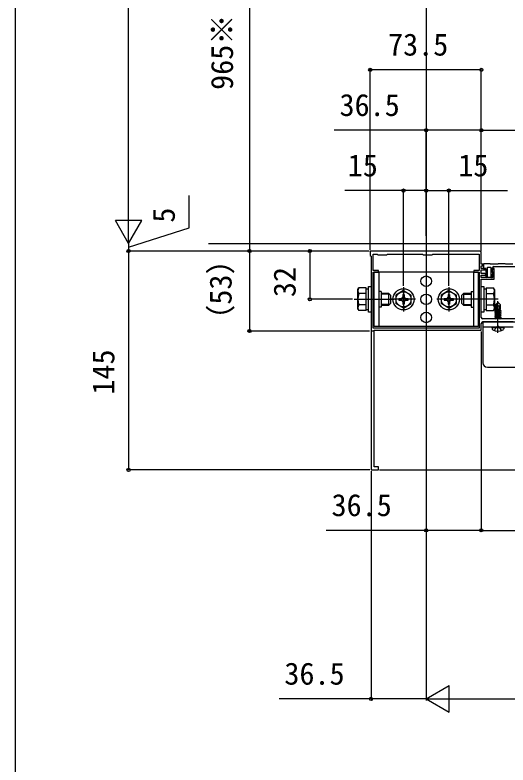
# Model space of a CAD drawing. Units: millimetres, scale not verified. Extents: x -875 to 875, y -1305 to 1298.
# Drawn here: x -875 to -548.6, y -155.6 to 341.1 of the extents above; entities that cross this region are included whole.
import ezdxf
from ezdxf.enums import TextEntityAlignment as Align

# ---------------------------------------------------------------- set-up
doc = ezdxf.new("R2010")
doc.units = ezdxf.units.MM
doc.header["$LTSCALE"] = 8
for name, color, linetype in [('0-3_YKK_11', 7, 'Continuous'), ('0-4_YKK_11E', 7, 'Continuous'), ('0-5_YKK_12', 2, 'Continuous'), ('0-6_YKK_13', 4, 'Continuous'), ('0-8_YKK_D', 6, 'Continuous'), ('0-9_YKK_ZWAK', 7, 'Continuous')]:
    doc.layers.add(name, color=color, linetype=linetype)
doc.styles.add('ＭＳ ゴシック', font='')
doc.styles.get('ＭＳ ゴシック').set_extended_font_data('MS Gothic')

msp = doc.modelspace()

# ---------------------------------------------------------------- linework, layer by layer
at = {"layer": '0-3_YKK_11'}
for points in [[(-567.3, 184.8), (-601.342, 184.8), (-601.525, 184.68), (-602.075, 184.68), (-602.258, 184.8), (-622.342, 184.8), (-622.525, 184.68), (-623.075, 184.68), (-623.258, 184.8), (-631.342, 184.8), (-631.525, 184.68), (-632.075, 184.68), (-632.258, 184.8), (-639.8, 184.8), (-639.8, 181.8), (-639.3, 181.3)], [(-566.3, 140.8), (-566.3, 166.1), (-557.8, 166.1), (-557.8, 173.23), (-558.245, 173.349), (-559, 172.041), (-559, 171.5), (-558.82, 171.225), (-558.7, 171.042), (-558.7, 167.3), (-566.3, 167.3), (-566.3, 168.8), (-563.424, 168.8), (-563.264, 169.188), (-563.876, 169.8), (-566.3, 169.8), (-566.3, 172.3), (-563.3, 172.3), (-563.3, 173.3), (-566.3, 173.3), (-566.3, 175), (-565.3, 175), (-565.3, 176), (-566.3, 176), (-566.3, 183.8)], [(-639.3, 181.3), (-639.3, 39.8), (-634.3, 39.8), (-634.3, 41.8), (-637.3, 41.8), (-637.3, 132.3), (-566.3, 132.3), (-566.3, 136.8)], [(-545.45, 176), (-550.15, 176), (-550.45, 176.3), (-555.15, 176.3), (-555.45, 176), (-560.15, 176), (-560.45, 176.3), (-564.8, 176.3), (-564.8, 173.3), (-563.3, 173.3), (-563.3, 167.876), (-562.67, 167.246), (-562.3, 167.4), (-562.3, 174), (-559.9, 174), (-559.9, 167.3), (-558.9, 167.3), (-558.9, 169.454), (-558.7, 169.8), (-558.7, 170.4), (-558.82, 170.64), (-558.9, 170.8), (-558.9, 173.5)], [(-557.9, 174.5), (-531.3, 174.5)], [(-565.3, 137.8), (-522.8, 137.8), (-522.8, 139.8), (-565.3, 139.8)]]:
    msp.add_lwpolyline(points, dxfattribs=at)
msp.add_lwpolyline([(-567.8, 133.8), (-637.8, 133.8), (-637.8, 170.8), (-634.3, 170.8), (-634.3, 171.8), (-637.8, 171.8), (-637.8, 182.8), (-635.3, 182.8), (-634.8, 182.3), (-628.8, 182.3), (-628.3, 182.8), (-605.3, 182.8), (-604.8, 182.3), (-598.8, 182.3), (-598.3, 182.8), (-567.8, 182.8), (-567.8, 171.8), (-571.3, 171.8), (-571.3, 170.8), (-567.8, 170.8)], close=True, dxfattribs=at)
for centre, start, end in [((-567.3, 183.8), 0.00001, 89.99999), ((-557.9, 173.5), 90.00001, 179.99999), ((-565.3, 140.8), 180.00001, 269.99999), ((-565.3, 136.8), 90.00001, 179.99999)]:
    msp.add_arc(centre, 1, start, end, dxfattribs=at)
at = {"layer": '0-4_YKK_11E'}
msp.add_line((-637.3, 131.8), (-639.3, 131.8), dxfattribs=at)
at = {"layer": '0-5_YKK_12'}
for p, q in [((-602.8, 626.8), (-602.8, 22.8)), ((-746.88, 189.8), (734.7, 189.8)), ((-617.8, 160.8), (-617.8, 144.8)), ((-587.8, 160.8), (-587.8, 144.8)), ((-609.8, 152.8), (-625.8, 152.8)), ((-579.8, 152.8), (-595.8, 152.8))]:
    msp.add_line(p, q, dxfattribs=at)
at = {"layer": '0-6_YKK_13'}
for p, q in [((-637.3, 134.8), (-637.3, 170.8)), ((-568.3, 170.8), (-637.3, 170.8)), ((-634.1, 170.8), (-634.1, 134.8)), ((-571.5, 170.8), (-571.5, 134.8)), ((-648, 159.3), (-647.419, 160.306)), ((-648, 146.3), (-648, 159.3)), ((-642.5, 160.306), (-647.419, 160.306)), ((-642.5, 145.294), (-642.5, 160.306)), ((-642.5, 159.85), (-640.9, 159.85)), ((-564.7, 159.85), (-563.1, 159.85)), ((-563.1, 160.306), (-558.181, 160.306)), ((-563.1, 160.306), (-563.1, 145.294)), ((-557.6, 159.3), (-558.181, 160.306)), ((-557.6, 159.3), (-557.6, 146.3)), ((-642.5, 156.553), (-647.419, 156.553)), ((-642.5, 148.8), (-642.5, 156.8)), ((-632.5, 158), (-634.1, 158)), ((-632.5, 158), (-632.5, 147.6)), ((-632.5, 156.8), (-627.7, 156.8)), ((-627.052, 156.152), (-632.5, 156.152)), ((-627.7, 156.8), (-627.7, 148.8)), ((-626.5, 155.6), (-627.7, 156.8)), ((-626.5, 155.6), (-626.5, 150)), ((-617.8, 158.55), (-622.8, 155.663)), ((-622.8, 155.663), (-622.8, 149.937)), ((-618.3, 155.95), (-618.3, 154.3)), ((-617.3, 155.95), (-618.3, 155.95)), ((-617.8, 158.55), (-612.8, 155.663)), ((-617.3, 155.95), (-617.3, 154.3)), ((-612.8, 149.937), (-612.8, 155.663)), ((-587.8, 158.55), (-592.8, 155.663)), ((-592.8, 155.663), (-592.8, 149.937)), ((-588.3, 155.95), (-588.3, 154.3)), ((-587.3, 155.95), (-588.3, 155.95)), ((-587.8, 158.55), (-582.8, 155.663)), ((-587.3, 155.95), (-587.3, 154.3)), ((-582.8, 149.937), (-582.8, 155.663)), ((-579.1, 155.6), (-577.9, 156.8)), ((-579.1, 150), (-579.1, 155.6)), ((-578.548, 156.152), (-573.1, 156.152)), ((-577.9, 156.8), (-573.1, 156.8)), ((-577.9, 148.8), (-577.9, 156.8)), ((-573.1, 158), (-573.1, 147.6)), ((-573.1, 158), (-571.5, 158)), ((-563.1, 156.8), (-563.1, 148.8)), ((-563.1, 156.553), (-558.181, 156.553)), ((-650.5, 152.8), (-624, 152.8)), ((-642.5, 149.047), (-647.419, 149.047)), ((-627.052, 149.448), (-632.5, 149.448)), ((-626.5, 150), (-627.7, 148.8)), ((-617.8, 147.05), (-622.8, 149.937)), ((-620.95, 153.3), (-619.3, 153.3)), ((-620.95, 153.3), (-620.95, 152.3)), ((-620.95, 152.3), (-619.3, 152.3)), ((-618.3, 151.3), (-618.3, 149.65)), ((-618.3, 149.65), (-617.3, 149.65)), ((-617.8, 147.05), (-612.8, 149.937)), ((-617.3, 151.3), (-617.3, 149.65)), ((-616.3, 153.3), (-614.65, 153.3)), ((-616.3, 152.3), (-614.65, 152.3)), ((-614.65, 152.3), (-614.65, 153.3)), ((-587.8, 147.05), (-592.8, 149.937)), ((-590.95, 153.3), (-589.3, 153.3)), ((-590.95, 153.3), (-590.95, 152.3)), ((-590.95, 152.3), (-589.3, 152.3)), ((-588.3, 151.3), (-588.3, 149.65)), ((-588.3, 149.65), (-587.3, 149.65)), ((-587.8, 147.05), (-582.8, 149.937)), ((-587.3, 151.3), (-587.3, 149.65)), ((-586.3, 153.3), (-584.65, 153.3)), ((-586.3, 152.3), (-584.65, 152.3)), ((-584.65, 152.3), (-584.65, 153.3)), ((-555.1, 152.8), (-581.6, 152.8)), ((-579.1, 150), (-577.9, 148.8)), ((-578.548, 149.448), (-573.1, 149.448)), ((-563.1, 149.047), (-558.181, 149.047)), ((-555.45, 150.6), (-557, 149.05)), ((-557, 146.081), (-557, 149.05)), ((-557, 149.05), (-556.7, 148.926)), ((-556.7, 148.926), (-555.45, 150.176)), ((-556.632, 144.477), (-555.45, 150.176)), ((-555.15, 150.6), (-555.45, 150.6)), ((-555.45, 150.176), (-555.45, 150.6)), ((-555.3, 130.7), (-555.3, 151.6)), ((-555.3, 148.978), (-555.3, 150.6)), ((-555.3, 148.978), (-555.15, 150.6)), ((-555.15, 150.6), (-553.6, 149.05)), ((-554.557, 148.247), (-553.6, 149.05)), ((-553.6, 146.2), (-553.6, 149.05)), ((-648, 146.3), (-647.419, 145.294)), ((-642.5, 145.294), (-647.419, 145.294)), ((-640.9, 145.75), (-642.5, 145.75)), ((-632.5, 147.6), (-634.1, 147.6)), ((-627.7, 148.8), (-632.5, 148.8)), ((-573.1, 148.8), (-577.9, 148.8)), ((-573.1, 147.6), (-571.5, 147.6)), ((-563.1, 145.75), (-564.7, 145.75)), ((-563.1, 145.294), (-558.181, 145.294)), ((-557.6, 146.3), (-558.181, 145.294)), ((-557.4, 144.45), (-556.687, 144.569)), ((-556.632, 144.478), (-557.4, 144.35)), ((-557.4, 144.35), (-557.4, 144.45)), ((-557.4, 144.35), (-556.85, 144.032)), ((-557.3, 145.908), (-557, 146.081)), ((-557.3, 145.908), (-556.7, 146.024)), ((-557.3, 145.692), (-557.3, 145.908)), ((-557.3, 145.692), (-556.7, 145.791)), ((-557.3, 145.692), (-556.85, 145.432)), ((-557, 146.2), (-556.7, 146.2)), ((-556.85, 145.432), (-556.697, 145.467)), ((-556.85, 144.768), (-556.85, 145.432)), ((-556.85, 144.032), (-553.75, 144.732)), ((-556.7, 144.648), (-556.7, 148.926)), ((-553.2, 145.05), (-556.226, 144.546)), ((-556.21, 144.593), (-555.3, 148.978)), ((-556.198, 144.65), (-553.2, 145.15)), ((-556.14, 144.928), (-553.75, 145.468)), ((-555.995, 145.625), (-553.75, 146.132)), ((-555.935, 145.917), (-554.217, 146.2)), ((-555.88, 146.184), (-555.796, 146.2)), ((-555.876, 146.2), (-553.6, 146.2)), ((-553.6, 146.2), (-553.75, 146.132)), ((-553.75, 145.468), (-553.75, 146.132)), ((-553.2, 145.15), (-553.75, 145.468)), ((-553.2, 145.05), (-553.75, 144.732)), ((-553.75, 144.068), (-553.75, 144.732)), ((-553.2, 143.75), (-553.75, 144.068)), ((-553.2, 145.05), (-553.2, 145.15)), ((-557.4, 143.05), (-553.2, 143.75)), ((-553.2, 143.65), (-557.4, 142.95)), ((-557.4, 142.95), (-557.4, 143.05)), ((-557.4, 142.95), (-556.85, 142.632)), ((-557.4, 141.65), (-553.2, 142.35)), ((-553.2, 142.25), (-557.4, 141.55)), ((-557.4, 141.55), (-557.4, 141.65)), ((-557.4, 141.55), (-556.85, 141.232)), ((-557.4, 140.25), (-553.2, 140.95)), ((-553.2, 140.85), (-557.4, 140.15)), ((-557.4, 140.15), (-557.4, 140.25)), ((-557.4, 140.15), (-556.85, 139.832)), ((-556.85, 143.368), (-556.85, 144.032)), ((-556.85, 142.632), (-553.75, 143.332)), ((-556.85, 141.968), (-556.85, 142.632)), ((-556.85, 141.232), (-553.75, 141.932)), ((-556.85, 140.568), (-556.85, 141.232)), ((-556.85, 139.832), (-553.75, 140.532)), ((-556.85, 139.8), (-556.85, 139.832)), ((-554.049, 139.8), (-553.75, 139.868)), ((-553.2, 143.65), (-553.75, 143.332)), ((-553.75, 142.668), (-553.75, 143.332)), ((-553.2, 142.35), (-553.75, 142.668)), ((-553.2, 142.25), (-553.75, 141.932)), ((-553.75, 141.268), (-553.75, 141.932)), ((-553.2, 140.95), (-553.75, 141.268)), ((-553.2, 140.85), (-553.75, 140.532)), ((-553.75, 139.868), (-553.75, 140.532)), ((-553.633, 139.8), (-553.75, 139.868)), ((-553.2, 143.65), (-553.2, 143.75)), ((-553.2, 142.25), (-553.2, 142.35)), ((-553.2, 140.85), (-553.2, 140.95)), ((-565.3, 137.8), (-565.3, 110.8)), ((-545.3, 137.8), (-565.3, 137.8)), ((-565.3, 134.6), (-545.3, 134.6)), ((-559.3, 134.1), (-559.212, 134.6)), ((-559.212, 134.6), (-551.388, 134.6)), ((-551.3, 134.1), (-551.388, 134.6)), ((-559.3, 134.1), (-559.159, 133.298)), ((-559.3, 134.1), (-551.3, 134.1)), ((-551.3, 134.1), (-551.441, 133.298))]:
    msp.add_line(p, q, dxfattribs=at)
for points in [[(-568.3, 170.8), (-568.3, 134.8), (-637.3, 134.8)], [(-557.4, 144.45), (-556.85, 144.768), (-556.7, 144.801)], [(-557.4, 143.05), (-556.85, 143.368), (-553.75, 144.068)], [(-555.3, 148.978), (-554.557, 148.247), (-554.4, 146.2)], [(-557.4, 141.65), (-556.85, 141.968), (-553.75, 142.668)], [(-557.4, 140.25), (-556.85, 140.568), (-553.75, 141.268)], [(-557.6, 132.121), (-556.445, 134.437), (-555.3, 135.046)], [(-553, 132.121), (-554.155, 134.437), (-555.3, 135.046)], [(-562.3, 107.8), (-501.825, 107.8), (-488.3, 107.8)]]:
    msp.add_lwpolyline(points, dxfattribs=at)
for points in [[(-639.3, 161.3), (-639.3, 144.3), (-640.9, 144.3), (-640.9, 161.3)], [(-566.3, 144.3), (-566.3, 161.3), (-564.7, 161.3), (-564.7, 144.3)]]:
    msp.add_lwpolyline(points, close=True, dxfattribs=at)
for centre, radius in [((-602.8, 164.8), 3.5), ((-617.8, 152.8), 7), ((-587.8, 152.8), 7), ((-617.8, 152.8), 5), ((-602.8, 152.8), 3.5), ((-587.8, 152.8), 5), ((-602.8, 140.8), 3.5)]:
    msp.add_circle(centre, radius, dxfattribs=at)
for centre, radius, start, end in [((-644.677, 158.429), 3.323, 145.61575, 214.38425), ((-560.923, 158.429), 3.323, 325.61575, 34.38425), ((-635.581, 152.8), 12.419, 162.41205, 197.58795), ((-619.3, 154.3), 1, 270, 0), ((-616.3, 154.3), 1, 180, 270), ((-589.3, 154.3), 1, 270, 0), ((-586.3, 154.3), 1, 180, 270), ((-570.019, 152.8), 12.419, 342.41205, 17.58795), ((-644.677, 147.171), 3.323, 145.61575, 214.38425), ((-619.3, 151.3), 1, 0, 90), ((-616.3, 151.3), 1, 90, 180), ((-589.3, 151.3), 1, 0, 90), ((-586.3, 151.3), 1, 90, 180), ((-560.923, 147.171), 3.323, 325.61575, 34.38425), ((-556.452, 144.648), 0.248, 180, 347.19096), ((-558.272, 133.454), 0.9, 190, 237.94412), ((-555.3, 138.2), 6.5, 237.94412, 302.05588), ((-552.328, 133.454), 0.9, 302.05588, 350), ((-562.3, 110.8), 3, 180, 270)]:
    msp.add_arc(centre, radius, start, end, dxfattribs=at)
at = {"layer": '0-8_YKK_D'}
for p, q in [((-799.8, 207.3), (-799.8, 597.3)), ((-719.8, 469.8), (-719.8, 184.8)), ((-639.8, 185.5), (-639.8, 305.8)), ((-566.3, 304.8), (-639.8, 304.8)), ((-566.3, 184.8), (-566.3, 305.8)), ((-602.8, 194.8), (-602.8, 265.8)), ((-566.3, 184.8), (-566.3, 265.8)), ((-566.3, 184.8), (-566.3, 265.8)), ((-566.3, 264.8), (-530.3, 264.8)), ((-617.8, 161.8), (-617.8, 225.8)), ((-602.8, 205.005), (-602.8, 225.8)), ((-587.8, 161.8), (-587.8, 225.8)), ((-799.8, 189.8), (-799.8, 220.111)), ((-799.8, 189.8), (-808.55, 204.955)), ((-791.05, 204.955), (-808.55, 204.955)), ((-799.8, 189.8), (-791.05, 204.955)), ((-799.8, 189.8), (-799.8, 194.1)), ((-799.8, 189.8), (-799.8, 184.8)), ((-799.8, 189.8), (-799.8, 184.8)), ((-640.5, 184.8), (-800.8, 184.8)), ((-640.5, 184.8), (-800.8, 184.8)), ((-799.8, 184.8), (-799.8, 39.8)), ((-799.8, 184.8), (-799.8, 180.5)), ((-650.3, 184.8), (-720.8, 184.8)), ((-640.5, 184.8), (-720.8, 184.8)), ((-719.8, 184.8), (-719.8, 131.8)), ((-640.5, 184.8), (-680.8, 184.8)), ((-679.8, 184.8), (-679.8, 152.8)), ((-651.5, 152.8), (-680.8, 152.8)), ((-640.3, 131.8), (-720.8, 131.8)), ((-566.3, 131.6), (-566.3, -1.2)), ((-566.3, 131.6), (-566.3, -1.2)), ((-640, 39.8), (-800.8, 39.8)), ((-633.6, 39.8), (-304.3, 39.8)), ((-639.3, 39.1), (-639.3, -112.805)), ((-602.8, 31.3), (-602.8, -112.805)), ((-602.8, 31.3), (-602.8, -112.805)), ((-602.8, 19.65), (-602.8, -1.2)), ((-602.8, -111.805), (-587.645, -103.055)), ((-587.645, -120.555), (-587.645, -103.055)), ((-602.8, -111.805), (-587.645, -120.555)), ((-602.8, -111.805), (-572.489, -111.805)), ((-585.3, -111.805), (679.7, -111.805))]:
    msp.add_line(p, q, dxfattribs=at)
for points in [[(-566.3, 264.8), (-602.8, 264.8), (-663.691, 264.8)], [(-602.8, 224.8), (-617.8, 224.8), (-656.645, 224.8)], [(-602.8, 224.8), (-587.8, 224.8), (-548.955, 224.8)], [(-799.8, 187.3), (-759.8, 200.045), (-759.8, 221.636)], [(-566.3, -0.2), (-602.8, -0.2), (-668.975, -0.2)], [(-566.3, -0.2), (-522.8, -0.2), (-461.455, -0.2)], [(-602.8, -111.805), (-639.3, -111.805), (-700.191, -111.805)]]:
    msp.add_lwpolyline(points, dxfattribs=at)
for centre in [(-639.8, 304.8), (-566.3, 304.8), (-602.8, 264.8), (-566.3, 264.8), (-566.3, 264.8), (-617.8, 224.8), (-602.8, 224.8), (-602.8, 224.8), (-587.8, 224.8), (-799.8, 184.8), (-799.8, 184.8), (-719.8, 184.8), (-719.8, 184.8), (-679.8, 184.8), (-679.8, 152.8), (-719.8, 131.8), (-799.8, 39.8), (-602.8, -0.2), (-566.3, -0.2), (-566.3, -0.2), (-639.3, -111.805)]:
    msp.add_circle(centre, 1.075, dxfattribs=at)
at = {"layer": '0-9_YKK_ZWAK'}
msp.add_line((-875, 1245.3), (-875, -1304.7), dxfattribs=at)

# ---------------------------------------------------------------- texts
at = {"layer": '0-8_YKK_D', "style": 'ＭＳ ゴシック'}
for s, p in [('965※', (-726.277, 291.505)), ('5', (-764.8, 203.568)), ('（53）', (-727.186, 129.266)), ('32', (-684.8, 154.255)), ('145', (-804.8, 89.686))]:
    msp.add_text(s, height=14.66, rotation=90, dxfattribs=at).set_placement(p, align=Align.BOTTOM_LEFT)
for s, p in [('73.5', (-628.05, 309.8)), ('36.5', (-660.168, 269.8)), ('15', (-654.714, 229.8)), ('15', (-581.568, 229.8)), ('36.5', (-665.452, 4.8)), ('36.5', (-696.668, -106.805))]:
    msp.add_text(s, height=14.66, dxfattribs=at).set_placement(p, align=Align.BOTTOM_LEFT)

doc.saveas('drawing.dxf')
